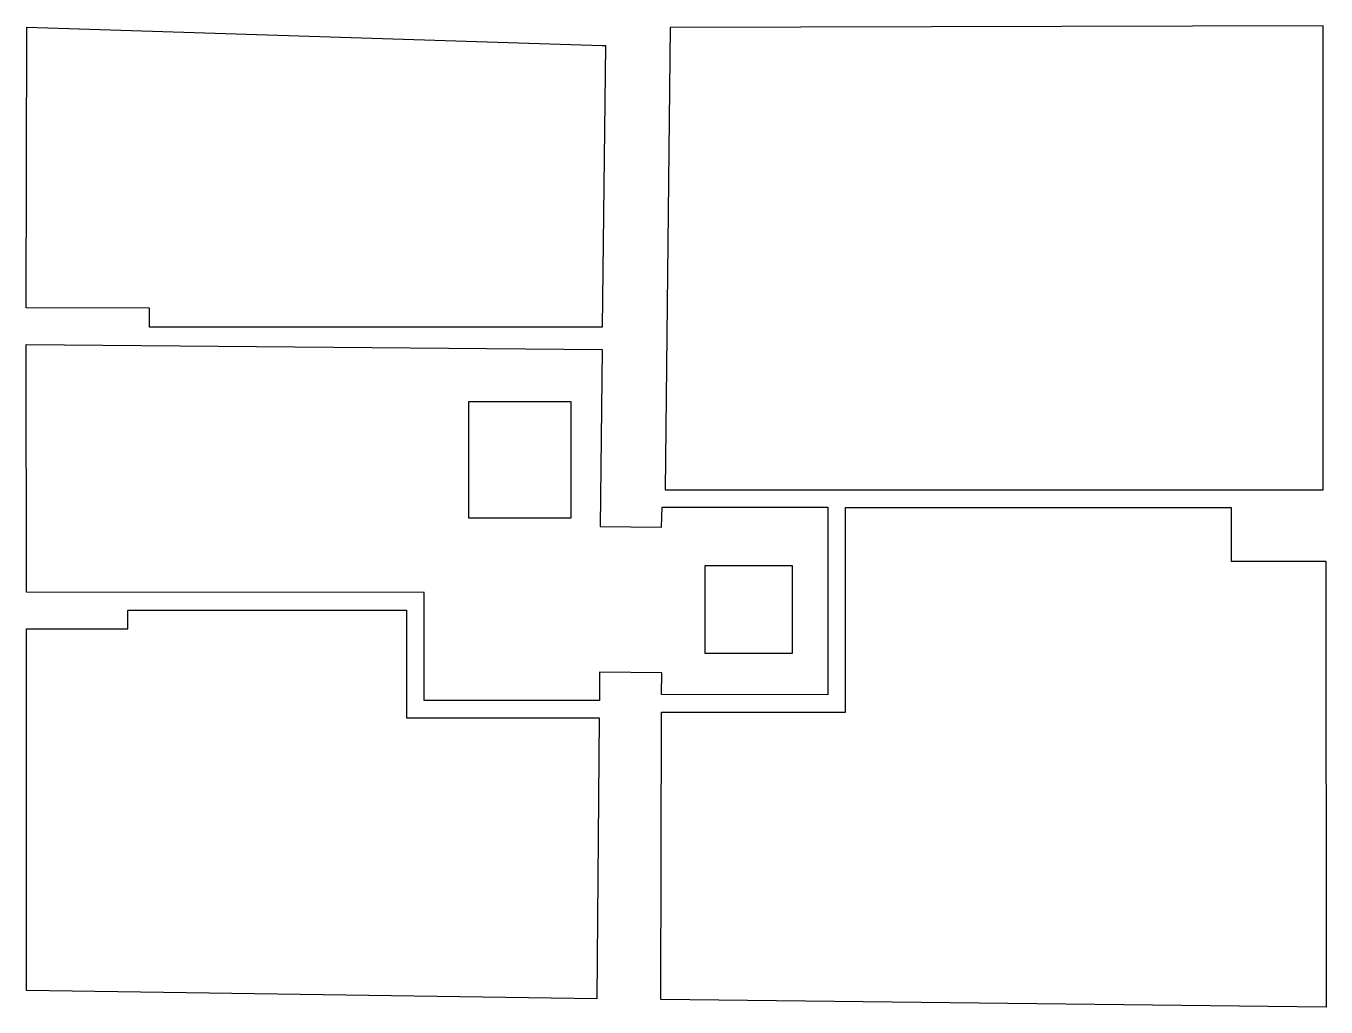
# Model space of a CAD drawing. Header units: metres. Extents: x 0 to 891, y 0 to 673.
import ezdxf

# ---------------------------------------------------------------- set-up
doc = ezdxf.new("R2010")
doc.units = ezdxf.units.M
doc.linetypes.add('CONTINUA', pattern=[0])
doc.layers.add('AREE LEONARDO', color=7, linetype='Continuous')

msp = doc.modelspace()

# ---------------------------------------------------------------- linework, layer by layer
at = {"layer": 'AREE LEONARDO', "color": 3, "linetype": 'CONTINUA', "ltscale": 0.5}
msp.add_lwpolyline([(0.65, 671.85), (395, 659.18), (397.26, 659.14), (395, 466.18), (84.68, 466.14), (84.68, 479.18), (0, 479.46)], close=True, dxfattribs=at)
at = {"layer": 'AREE LEONARDO', "color": 5, "linetype": 'CONTINUA', "ltscale": 0.5}
for points in [[(438.16, 354.58), (889.16, 354.58), (889.16, 672.58), (441.53, 671.65)], [(0.03, 454.32), (394.87, 450.81), (393.53, 329.54), (435.7, 329.07), (436, 342.58), (549.68, 342.58), (549.68, 214.06), (435.71, 214.35), (435.87, 229.06), (393.08, 229.54), (393.08, 210.18), (272.92, 210.18), (272.92, 284.18), (0.27, 284.32)], [(435.67, 202.06), (561.67, 202.04), (561.7, 342.56), (826.17, 342.56), (826.17, 305.57), (891.15, 305.58), (891.17, 0), (435.17, 5.05)], [(391.26, 5.68), (0.3, 11.23), (0.3, 259.18), (69.92, 259.18), (69.92, 272.18), (260.92, 272.18), (260.92, 198.18), (392.82, 198.18)]]:
    msp.add_lwpolyline(points, close=True, dxfattribs=at)
at = {"layer": 'AREE LEONARDO', "color": 2, "linetype": 'CONTINUA', "ltscale": 0.5}
msp.add_lwpolyline([(303.54, 415.19), (373.54, 415.19), (373.54, 335.19), (303.54, 335.19)], close=True, dxfattribs=at)
at = {"layer": 'AREE LEONARDO', "color": 1, "linetype": 'CONTINUA', "ltscale": 0.5}
msp.add_lwpolyline([(465.39, 242.56), (525.39, 242.56), (525.39, 302.56), (465.39, 302.56)], close=True, dxfattribs=at)

doc.saveas('drawing.dxf')
